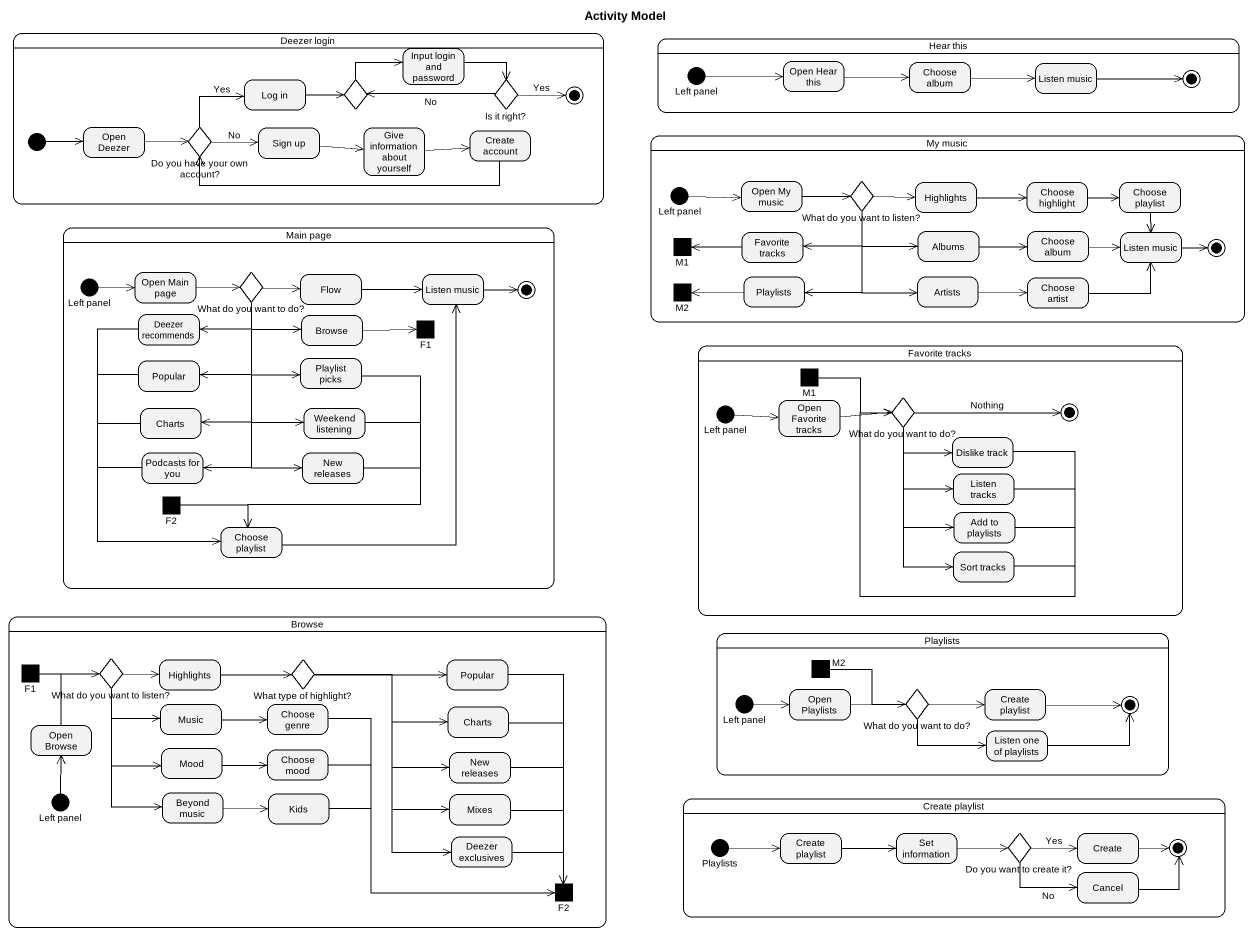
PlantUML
@startuml
title Activity Model
hide empty description
state "Deezer login" as Deezer_login {
  state "Input login and password" as Input_login_and_password
  state "Log in" as Log_in
  state choice1 <<choice>>
  state "Is it right?" as Is_it_right <<choice>>
  state "Open Deezer" as Open_Deezer
  state "Do you have your own account?" as Do_you_have_your_own_account <<choice>>
  state "Sign up" as Sign_up
  state "Give information about yourself" as Give_information_about
  state "Create account" as Create_account
  Is_it_right -right-> [*] : Yes
  [*] -right-> Open_Deezer
}
state "Hear this" as Hear_this {
  state "Left panel" as Left_panel <<start>>
  state "Open Hear this" as Open_Hear_this
  state "Choose album" as Choose_album
  state "Listen music" as Listen_music
  Listen_music -right-> [*]
}
state "My music" as My_music {
  state "Left panel" as Left_panel_2 <<start>>
  state "Open My music" as Open_My_music
  state "What do you want to listen?" as What_do_you_want_to_listen <<choice>>
  state Highlights
  state "Choose highlight" as Choose_highlight
  state "Choose playlist" as Choose_playlist
  state M1 <<join>>
  state "Favorite tracks" as Favorite_tracks
  state Albums
  state "Choose album" as Choose_album_2
  state "Listen music" as Listen_music_2
  state M2 <<join>>
  state Playlists
  state Artists
  state "Choose artist" as Choose_artist
  Listen_music_2 -right-> [*]
}
state "Main page" as Main_page {
  state "Left panel" as Left_panel_3 <<start>>
  state "Open Main page" as Open_Main_page
  state "What do you want to do?" as What_do_you_want_to_do <<choice>>
  state Flow
  state "Listen music" as Listen_music_3
  state "Deezer recommends" as Deezer_recommends
  state Browse
  state F1 <<join>>
  state Popular
  state "Playlist picks" as Playlist_picks
  state Charts
  state "Weekend listening" as Weekend_listening
  state "Podcasts for you" as Podcasts_for_you
  state "New releases" as New_releases
  state F2 <<fork>>
  state "Choose playlist" as Choose_playlist_2
  Listen_music_3 -right-> [*]
}
state "Favorite tracks" as Favorite_tracks_2 {
  state "M1" as M1_2 <<fork>>
  state "Left panel" as Left_panel_4 <<start>>
  state "Open Favorite tracks" as Open_Favorite_tracks
  state "What do you want to do?" as What_do_you_want_to_do_2 <<choice>>
  state "Dislike track" as Dislike_track
  state "Listen tracks" as Listen_tracks
  state "Add to playlists" as Add_to_playlists
  state "Sort tracks" as Sort_tracks
  What_do_you_want_to_do_2 -right-> [*] : Nothing
}
state "Browse" as Browse_2 {
  state "What do you want to listen?" as What_do_you_want_to_listen_2 <<choice>>
  state "Highlights" as Highlights_2
  state "What type of highlight?" as What_type_of_highlight <<choice>>
  state "Popular" as Popular_2
  state "F1" as F1_2 <<fork>>
  state "Open Browse" as Open_Browse
  state Music
  state "Choose genre" as Choose_genre
  state "Charts" as Charts_2
  state Mood
  state "Choose mood" as Choose_mood
  state "New releases" as New_releases_2
  state "Left panel" as Left_panel_6 <<start>>
  state "Beyond music" as Beyond_music
  state Kids
  state Mixes
  state "Deezer exclusives" as Deezer_exclusives
  state "F2" as F2_2 <<join>>
}
state "Playlists" as Playlists_2 {
  state "M2" as M2_2 <<fork>>
  state "Left panel" as Left_panel_5 <<start>>
  state "Open Playlists" as Open_Playlists
  state "What do you want to do?" as What_do_you_want_to_do_3 <<choice>>
  state "Create playlist" as Create_playlist
  state "Listen one of playlists" as Listen_one_of_playlists
  Create_playlist -right-> [*]
  Listen_one_of_playlists -right-> [*]
}
state "Create playlist" as Create_playlist_2 {
  state "Playlists" as Playlists_3 <<start>>
  state "Create playlist" as Create_playlist_3
  state "Set information" as Set_information
  state "Do you want to create it?" as Do_you_want_to_create_it <<choice>>
  state "Create" as Create_
  state Cancel
  Create_ -right-> [*]
  Cancel -right-> [*]
}
Input_login_and_password -right-> Is_it_right
Left_panel -right-> Open_Hear_this
Open_Hear_this -right-> Choose_album
Choose_album -right-> Listen_music
Log_in -right-> choice1
choice1 -right-> Input_login_and_password
Is_it_right -left-> choice1 : No
Open_Deezer -right-> Do_you_have_your_own_account
Do_you_have_your_own_account -up-> Log_in : Yes
Do_you_have_your_own_account -right-> Sign_up : No
Sign_up -right-> Give_information_about
Give_information_about -right-> Create_account
Create_account -left-> Do_you_have_your_own_account
Left_panel_2 -right-> Open_My_music
Open_My_music -right-> What_do_you_want_to_listen
What_do_you_want_to_listen -right-> Highlights
What_do_you_want_to_listen -left-> Favorite_tracks
What_do_you_want_to_listen -right-> Albums
What_do_you_want_to_listen --> Playlists
What_do_you_want_to_listen --> Artists
Highlights -right-> Choose_highlight
Choose_highlight -right-> Choose_playlist
Choose_playlist --> Listen_music_2
Favorite_tracks -left-> M1
Albums -right-> Choose_album_2
Choose_album_2 -right-> Listen_music_2
Left_panel_3 -right-> Open_Main_page
Open_Main_page -right-> What_do_you_want_to_do
What_do_you_want_to_do -right-> Flow
What_do_you_want_to_do -left-> Deezer_recommends
What_do_you_want_to_do -right-> Browse
What_do_you_want_to_do --> Popular
What_do_you_want_to_do --> Playlist_picks
What_do_you_want_to_do --> Charts
What_do_you_want_to_do --> Weekend_listening
What_do_you_want_to_do --> Podcasts_for_you
What_do_you_want_to_do --> New_releases
Flow -right-> Listen_music_3
Playlists -left-> M2
Artists -right-> Choose_artist
Choose_artist -right-> Listen_music_2
Deezer_recommends --> Choose_playlist_2
Browse -right-> F1
Popular --> Choose_playlist_2
Playlist_picks --> Choose_playlist_2
M1_2 -right-> What_do_you_want_to_do_2
Charts --> Choose_playlist_2
Weekend_listening --> Choose_playlist_2
Left_panel_4 -right-> Open_Favorite_tracks
Open_Favorite_tracks -right-> What_do_you_want_to_do_2
What_do_you_want_to_do_2 -right-> Dislike_track
What_do_you_want_to_do_2 --> Listen_tracks
What_do_you_want_to_do_2 --> Add_to_playlists
What_do_you_want_to_do_2 --> Sort_tracks
Podcasts_for_you --> Choose_playlist_2
New_releases --> Choose_playlist_2
Dislike_track -left-> What_do_you_want_to_do_2
F2 -right-> Choose_playlist_2
Listen_tracks -up-> What_do_you_want_to_do_2
Choose_playlist_2 -up-> Listen_music_3
Add_to_playlists -up-> What_do_you_want_to_do_2
Sort_tracks -up-> What_do_you_want_to_do_2
What_do_you_want_to_listen_2 -right-> Highlights_2
What_do_you_want_to_listen_2 -right-> Music
What_do_you_want_to_listen_2 --> Mood
What_do_you_want_to_listen_2 --> Beyond_music
Highlights_2 -right-> What_type_of_highlight
What_type_of_highlight -right-> Popular_2
What_type_of_highlight -right-> Charts_2
What_type_of_highlight -right-> New_releases_2
What_type_of_highlight --> Mixes
What_type_of_highlight --> Deezer_exclusives
Popular_2 --> F2_2
M2_2 -right-> What_do_you_want_to_do_3
F1_2 -right-> What_do_you_want_to_listen_2
Left_panel_5 -right-> Open_Playlists
Open_Playlists -right-> What_do_you_want_to_do_3
What_do_you_want_to_do_3 -right-> Create_playlist
What_do_you_want_to_do_3 -right-> Listen_one_of_playlists
Open_Browse -up-> What_do_you_want_to_listen_2
Music -right-> Choose_genre
Choose_genre --> F2_2
Charts_2 --> F2_2
Mood -right-> Choose_mood
Choose_mood -right-> F2_2
New_releases_2 --> F2_2
Left_panel_6 -up-> Open_Browse
Beyond_music -right-> Kids
Kids -right-> F2_2
Mixes --> F2_2
Deezer_exclusives -right-> F2_2
Playlists_3 -right-> Create_playlist_3
Create_playlist_3 -right-> Set_information
Set_information -right-> Do_you_want_to_create_it
Do_you_want_to_create_it -right-> Create_ : Yes
Do_you_want_to_create_it -right-> Cancel : No
@enduml
